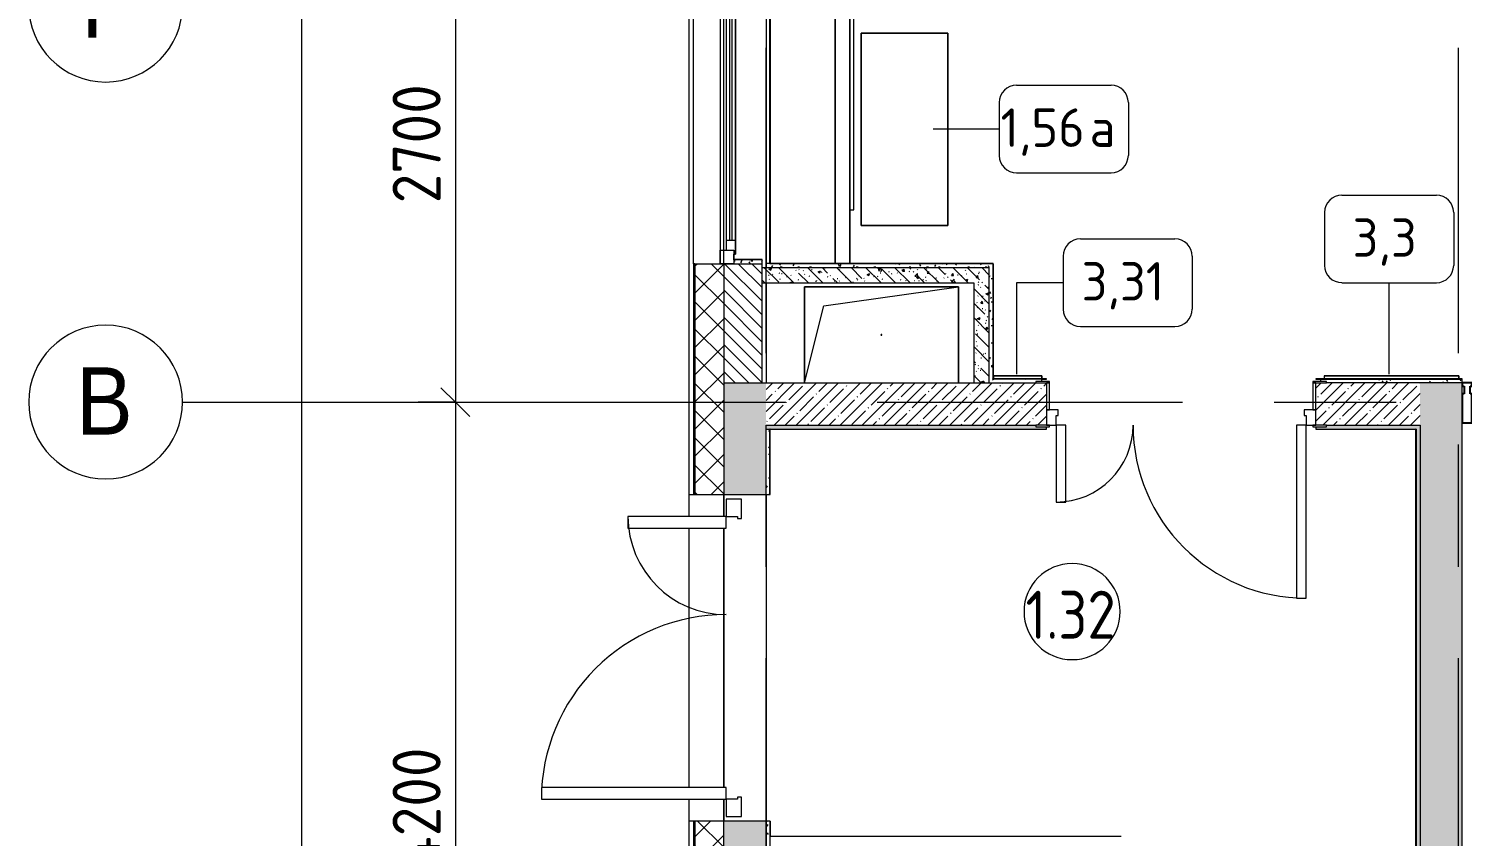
# Model space of a CAD drawing. Header units: millimetres. Extents: x -3724 to 231642, y -8553 to 29017.
# Drawn here: x -3724 to 3730, y 5541 to 9743 of the extents above; entities that cross this region are included whole.
import ezdxf

# ---------------------------------------------------------------- set-up
doc = ezdxf.new("R2010")
doc.units = ezdxf.units.MM
doc.linetypes.add('Осевая', pattern=[3175, 635, -476.25, 1587.5, -476.25])
for name, color, linetype, lineweight in [('A-ANNO-DIMS', 7, 'Continuous', 9), ('A-ANNO-DIMS-100', 7, 'Continuous', 9), ('A-AREA-IDEN', 7, 'Continuous', 9), ('A-GENM', 7, 'Continuous', 9), ('A-GLAZ', 7, 'Continuous', 9), ('A-GLAZ-1', 7, 'Continuous', 13), ('A-GLAZ-CWMG', 7, 'Continuous', 9), ('A-GLAZ-CWMG-1', 7, 'Continuous', 25), ('A-WALL', 7, 'Continuous', 9), ('I-FURN-IDEN', 7, 'Continuous', 9), ('I-WALL', 7, 'Continuous', 9), ('Знаки', 7, 'Continuous', 9), ('Оси', 7, 'Continuous', 9), ('Оси-1', 7, 'Continuous', 20), ('Оси-2', 7, 'Осевая', 9)]:
    doc.layers.add(name, color=color, linetype=linetype, lineweight=lineweight)
for name, color, linetype, lineweight, true_color in [('A-DOOR-1', 7, 'Continuous', 9, 0xc0c0c0), ('A-DOOR-FRAM-1', 7, 'Continuous', 9, 0xc0c0c0), ('A-WALL-1', 9, 'Continuous', 9, 0x808080), ('A-WALL-FNSH-1', 9, 'Continuous', 9, 0x808080), ('I-FURN-1', 9, 'Continuous', 9, 0x808080)]:
    doc.layers.add(name, color=color, linetype=linetype, lineweight=lineweight, true_color=true_color)
doc.styles.add('Arial', font='arial.ttf', dxfattribs={"width": 0.9, "height": 350})
doc.styles.add('GOST Common', font='GOST_Common.ttf', dxfattribs={"height": 200})
doc.styles.add('GOST Common_1', font='GOST_Common.ttf', dxfattribs={"width": 0.9, "height": 250})
doc.styles.add('ISOCPEUR', font='isocpeur.ttf', dxfattribs={"width": 0.9, "height": 250})
doc.dimstyles.new('ISO-2_5_0_9К_БОЛЬШОЙ', dxfattribs={"dimscale": 304.8, "dimtxt": 248.995294, "dimasz": 0.492126, "dimexe": 0.393701, "dimexo": 0.984252, "dimgap": 0, "dimtad": 1, "dimdec": 0, "dimrnd": 10, "dimzin": 0, "dimdsep": 46, "dimtxsty": 'ISOCPEUR', "dimblk1": 'OBLIQUE', "dimblk2": 'OBLIQUE', "dimsah": 1, "dimcen": 0.09, "dimdle": 0.393701, "dimazin": 0, "dimtfac": 1, "dimtdec": 4, "dimtix": 1, "dimtmove": 0, "dimatfit": 3, "dimfxl": 1, "dimtvp": 1, "dimtolj": 1, "dimtzin": 0, "dimarcsym": 2})
doc.dimstyles.new('ISO-2_5_0_9К_БОЛЬШОЙ_1', dxfattribs={"dimscale": 304.8, "dimtxt": 248.995294, "dimasz": 0.492126, "dimexe": 0.393701, "dimexo": 0.984252, "dimgap": 0, "dimtad": 1, "dimdec": 0, "dimrnd": 10, "dimzin": 0, "dimdsep": 46, "dimtxsty": 'ISOCPEUR', "dimblk1": 'OBLIQUE', "dimblk2": 'OBLIQUE', "dimsah": 1, "dimcen": 0.09, "dimdle": 0.393701, "dimazin": 0, "dimtfac": 1, "dimtdec": 4, "dimtix": 1, "dimtmove": 2, "dimatfit": 3, "dimfxl": 1, "dimtvp": 1, "dimtolj": 1, "dimtzin": 0, "dimarcsym": 2})
pattern_1 = [(45, (0, 0), (-57.0246, 57.0246), []), (45, (57.025, 0), (-57.0246, 57.0246), [100.806, -20.161, 3.353, -16.808])]
pattern_2 = [(135, (0, 0), (-75.4342, -75.4342), [106.68, -17.78, 3.556, -17.78]), (135, (0, 75.39), (-75.4342, -75.4342), []), (50, (0, 0), (127.5292, -11.1576), [13.335, -146.685]), (355, (0, 0), (-24.6697, 133.74), [10.668, -117.348]), (100.451, (10.63, -0.93), (102.8597, 122.5818), [11.333, -124.663]), (46.184, (0, 35.56), (189.7552, -29.4304), [20.002, -220.027]), (96.636, (15.81, 33.1), (166.182, 173.1996), [17, -186.995]), (351.184, (0, 35.56), (166.184, 173.1976), [16.002, -176.022]), (21, (17.78, 26.67), (106.1303, -71.586), [13.335, -146.685]), (326, (17.78, 26.67), (43.2619, 128.9318), [10.668, -117.348]), (71.451, (26.62, 20.7), (149.392, 57.345), [11.333, -124.663]), (37.5, (0, 0), (2.16223, 59.18836), [3.353, -112.573, 3.353, -115.773, -117.793]), (37.5, (0, 0), (2.16223, 59.18836), [-235.052, 3.353, -114.44]), (7.5, (0, 0), (46.77386, 70.12615), [3.353, -64.567, 3.353, -109.906, -44.894]), (7.5, (0, 0), (46.77386, 70.12615), [-181.178, 3.353, -41.542]), (327.5, (-39.65, 0), (94.91367, -4.0101), [3.353, -41.097, 3.353, -135.331, -184.023]), (327.5, (-39.65, 0), (94.91367, -4.0101), [-183.134, 3.353, -180.67]), (317.5, (-57.43, 0), (103.6906, 17.7988), [3.353, -54.432, 3.353, -88.748, -130.683]), (317.5, (-57.43, 0), (103.6906, 17.7988), [-149.885, 3.353, -127.33])]
pattern_3 = [(0, (0, 0), (121.92, 30.48), [10.058, -81.382, 10.058, -81.382, -487.68]), (0, (0, 0), (121.92, 30.48), [-182.88, 10.058, -172.822, 10.058, -81.382, -213.36]), (0, (0, 0), (121.92, 30.48), [-457.2, 10.058, -50.902, 10.058, -142.342]), (120, (45.72, 15.24), (-87.356454, 90.34582), [10.058, -81.382, 10.058, -81.382, -487.68]), (120, (45.72, 15.24), (-87.356454, 90.34582), [-182.88, 10.058, -172.822, 10.058, -81.382, -213.36]), (120, (45.72, 15.24), (-87.356454, 90.34582), [-457.2, 10.058, -50.902, 10.058, -142.342]), (240, (60.96, 76.2), (-34.563546, -120.82582), [10.058, -81.382, 10.058, -81.382, -487.68]), (240, (60.96, 76.2), (-34.563546, -120.82582), [-182.88, 10.058, -172.822, 10.058, -81.382, -213.36]), (240, (60.96, 76.2), (-34.563546, -120.82582), [-457.2, 10.058, -50.902, 10.058, -142.342])]

# ---------------------------------------------------------------- blocks, each defined once
blk = doc.blocks.new('120_Окно_СКБ_2Ст - 120_Окно_СКБ_2Ст 2300х2500 _мал створка справа_-22272277-План расстановки мебели и оборудования 1 этажа в осях 1-12')
at = {"layer": 'A-GLAZ'}
for p, q in [((1150, -57), (-1150, -57)), ((-1130, -127), (-1100, -127)), ((-1030, -107), (200, -107)), ((200, -117), (-1030, -117)), ((270, -127), (299.2, -127)), ((370, -107), (1030, -107)), ((1030, -117), (370, -117)), ((1100, -127), (1130, -127))]:
    blk.add_line(p, q, dxfattribs=at)
at = {"layer": 'A-GLAZ-1'}
for p, q in [((-1150, -127), (-1150, -57)), ((-1150, -57), (-1080, -57)), ((-1080, -57), (-1080, -127)), ((250, -127), (250, -57)), ((250, -57), (320, -57)), ((320, -57), (320, -127)), ((1080, -127), (1080, -57)), ((1080, -57), (1150, -57)), ((1150, -57), (1150, -127)), ((-1080, -127), (-1150, -127)), ((-1080, -127), (-1100, -127)), ((-1100, -127), (-1100, -137)), ((-1100, -137), (270, -137)), ((270, -137), (-1100, -137)), ((250, -87), (-1080, -87)), ((-1080, -87), (-1080, -127)), ((-1030, -137), (-1030, -87)), ((200, -137), (200, -87)), ((250, -127), (250, -87)), ((320, -127), (250, -127)), ((270, -127), (250, -127)), ((270, -137), (270, -127)), ((320, -127), (300, -127)), ((300, -127), (300, -137)), ((300, -137), (1100, -137)), ((1100, -137), (300, -137)), ((1080, -87), (320, -87)), ((320, -87), (320, -127)), ((370, -137), (370, -87)), ((1030, -137), (1030, -87)), ((1080, -127), (1080, -87)), ((1150, -127), (1080, -127)), ((1100, -127), (1080, -127)), ((1100, -137), (1100, -127))]:
    blk.add_line(p, q, dxfattribs=at)
blk = doc.blocks.new('110_Дверь_СКБ_2Ст - Д-1 Лестничная клетка EIS60-24280000-План расстановки мебели и оборудования 1 этажа в осях 1-12')
at = {"layer": 'A-DOOR-1'}
for p, q in [((-637.5, 1010), (-637.5, 110)), ((-587.5, 1010), (-637.5, 1010)), ((-587.5, 110), (-587.5, 1010)), ((662.5, 510), (612.5, 510)), ((612.5, 510), (612.5, 110)), ((662.5, 110), (662.5, 510)), ((-637.5, 110), (-587.5, 110)), ((612.5, 110), (662.5, 110))]:
    blk.add_line(p, q, dxfattribs=at)
for centre, radius, start, end in [((-637.5, 110), 900, 0, 90), ((662.5, 110), 400, 90, 180)]:
    blk.add_arc(centre, radius, start, end, dxfattribs=at)
at = {"layer": 'A-DOOR-FRAM-1'}
for p, q in [((-672.5, 118), (-742.5, 118)), ((-742.5, 118), (-742.5, 110)), ((-742.5, 110), (-672.5, 110)), ((-637.5, 110), (-687.5, 110)), ((-687.5, 110), (-687.5, 30)), ((-672.5, 110), (-672.5, 118)), ((-637.5, 60), (-637.5, 110)), ((662.5, 110), (662.5, 60)), ((712.5, 110), (662.5, 110)), ((767.5, 118), (697.5, 118)), ((697.5, 118), (697.5, 110)), ((697.5, 110), (767.5, 110)), ((712.5, 30), (712.5, 110)), ((767.5, 110), (767.5, 118)), ((-687.5, 30), (-627.5, 30)), ((-672.5, 30), (-687.5, 30)), ((-687.5, 30), (-687.5, -110)), ((-672.5, -110), (-672.5, 30)), ((-627.5, 60), (-637.5, 60)), ((-627.5, 30), (-627.5, 60)), ((662.5, 60), (652.5, 60)), ((652.5, 60), (652.5, 30)), ((652.5, 30), (712.5, 30)), ((712.5, 30), (697.5, 30)), ((697.5, 30), (697.5, -110)), ((712.5, -110), (712.5, 30)), ((-672.5, -110), (-742.5, -110)), ((-742.5, -110), (-742.5, -118)), ((-742.5, -118), (-672.5, -118)), ((-687.5, -110), (-672.5, -110)), ((-672.5, -118), (-672.5, -110)), ((697.5, -110), (712.5, -110)), ((767.5, -110), (697.5, -110)), ((697.5, -110), (697.5, -118)), ((697.5, -118), (767.5, -118)), ((767.5, -118), (767.5, -110))]:
    blk.add_line(p, q, dxfattribs=at)
blk = doc.blocks.new('110_Дверь_СКБ_2Ст_Наружная - ДН-1_л__ Двухстворчатая 1350 х3200 _ЛК_ в свету с верхним остеклением 2-22796854-План расстановки мебели и оборудования 1 этажа в осях 1-12')
at = {"layer": 'A-DOOR-1'}
for p, q in [((-715.5, 869), (-715.5, -91)), ((-655.5, 869), (-715.5, 869)), ((-655.5, -91), (-655.5, 869)), ((754.5, 419), (694.5, 419)), ((694.5, 419), (694.5, -91)), ((754.5, -91), (754.5, 419)), ((-715.5, -91), (-655.5, -91)), ((694.5, -91), (754.5, -91))]:
    blk.add_line(p, q, dxfattribs=at)
for centre, radius, start, end in [((-715.5, -91), 960, 0, 90), ((754.5, -91), 510, 90, 180)]:
    blk.add_arc(centre, radius, start, end, dxfattribs=at)
at = {"layer": 'A-DOOR-FRAM-1'}
for p, q in [((-715.5, -91), (-805.5, -91)), ((-805.5, -91), (-805.5, -171)), ((-715.5, -151), (-715.5, -91)), ((754.5, -91), (754.5, -151)), ((844.5, -91), (754.5, -91)), ((844.5, -171), (844.5, -91)), ((-805.5, -171), (-705.5, -171)), ((-705.5, -151), (-715.5, -151)), ((-705.5, -171), (-705.5, -151)), ((754.5, -151), (744.5, -151)), ((744.5, -151), (744.5, -171)), ((744.5, -171), (844.5, -171))]:
    blk.add_line(p, q, dxfattribs=at)
blk = doc.blocks.new('Прямоугольный импост - Импост структурный с накладкой - 190мм-31924846-План расстановки мебели и оборудования 1 этажа в осях 1-12')
at = {"layer": 'A-GLAZ-CWMG-1'}
for p, q in [((-50, 0), (-50, 17)), ((-50, 17), (0, 17)), ((-40, 0), (-50, 0)), ((-40, -40), (-40, 0)), ((0, 0), (-10, 0)), ((-10, 0), (-10, -40)), ((0, 17), (0, 0)), ((-50, -190), (-50, -40)), ((-50, -40), (-40, -40)), ((-10, -40), (0, -40)), ((0, -40), (0, -190)), ((0, -190), (-50, -190))]:
    blk.add_line(p, q, dxfattribs=at)
blk = doc.blocks.new('GM_Отверстие прямоугольное _в плите_ - Отверстие-21979368-План расстановки мебели и оборудования 1 этажа в осях 1-12')
at = {"layer": 'A-GENM'}
for p, q in [((-400, -250), (-400, 250)), ((-400, 250), (400, 250)), ((400, 250), (-400, 250)), ((-400, 250), (-400, -250)), ((-300, 150), (400, 250)), ((400, 250), (400, -250)), ((400, -250), (400, 250)), ((-400, -250), (-300, 150))]:
    blk.add_line(p, q, dxfattribs=at)
for start, end in [(360, 180), (180, 360)]:
    blk.add_arc((0, 0), 2.5, start, end, dxfattribs=at)
blk = doc.blocks.new('Зеркало h_3300 - Почтовые ящики с дверцей 2-30644200-План расстановки мебели и оборудования 1 этажа в осях 1-12')
at = {"layer": 'I-FURN-1'}
for p, q in [((350, 126.3), (-350, 126.3)), ((-350, 126.3), (350, 126.3)), ((-350, 126.3), (-350, 109.3)), ((-350, 126.3), (-350, 110)), ((350, 109.3), (-350, 109.3)), ((350, 109.3), (350, 126.3)), ((350, 126.3), (350, 110))]:
    blk.add_line(p, q, dxfattribs=at)
blk = doc.blocks.new('Зеркало h_3300 250мм - Почтовые ящики с дверцей 2-30647200-План расстановки мебели и оборудования 1 этажа в осях 1-12')
at = {"layer": 'I-FURN-1'}
for p, q in [((125, 126.3), (-125, 126.3)), ((-125, 126.3), (125, 126.3)), ((-125, 126.3), (-125, 109.3)), ((-125, 126.3), (-125, 110)), ((125, 109.3), (-125, 109.3)), ((125, 109.3), (125, 126.3)), ((125, 126.3), (125, 110))]:
    blk.add_line(p, q, dxfattribs=at)
blk = doc.blocks.new('Съемный металлический экран с перфорацией - E1-31419150-План расстановки мебели и оборудования 1 этажа в осях 1-12')
at = {"layer": 'Знаки'}
h = blk.add_hatch(dxfattribs=at)
h.set_pattern_fill('FP_105', color=256, style=0, pattern_type=2)
h.set_pattern_definition([(270, (-8799.5, 547.406), (50.8, 3e-15), [13.612, -74.376]), (330, (-8792.694, 522.006), (25.4, 43.9941), [13.612, -74.376]), (30, (-8767.294, 515.2), (-25.4, 43.9941), [13.612, -74.376]), (300, (-8799.5, 533.79), (101.59984, -9e-05), [13.612, -87.988]), (300, (-8755.51, 559.19), (101.59984, -9e-05), [13.612, -87.988]), (60, (-8799.5, 547.41), (-50.79984, 87.9881), [13.612, -87.988]), (60, (-8755.51, 522.01), (-50.79984, 87.9881), [13.612, -87.988]), (0, (-8780.91, 515.2), (50.8, 87.988), [13.612, -87.988]), (0, (-8780.91, 566), (50.8, 87.988), [13.612, -87.988])])
h.paths.add_polyline_path([(0, 0), (1800, 0), (1800, 20), (0, 20)])
for p, q in [((1800, 20), (0, 20)), ((0, 20), (0, 0)), ((0, 0), (1800, 0)), ((1800, 0), (1800, 20))]:
    blk.add_line(p, q, dxfattribs=at)
blk = doc.blocks.new('Зашивка приборов отопления14 - Зашивка приборов отопления-33280456-План расстановки мебели и оборудования 1 этажа в осях 1-12')
at = {"layer": 'A-WALL'}
for p, q in [((37471.9, 23439), (35392.9, 23439)), ((35392.5, 23079), (37471.9, 23079)), ((37471.9, 23079), (35392.5, 23079)), ((35391.9, 23004), (37471.9, 23004))]:
    blk.add_line(p, q, dxfattribs=at)
blk = doc.blocks.new('Ось сетки - D8-29747960-План расстановки мебели и оборудования 1 этажа в осях 1-12')
at = {"layer": 'Оси-1'}
for start, end in [(360, 180), (180, 360)]:
    blk.add_arc((0, 0), 4, start, end, dxfattribs=at)
blk = doc.blocks.new('DIMBLOCK21-План расстановки мебели и оборудования 1 этажа в осях 1-12')
at = {"layer": 'A-ANNO-DIMS-100', "lineweight": 20}
for p, q in [((-1505.2, 10500), (-1580.2, 10575)), ((-1505.2, 10500), (-1430.2, 10425)), ((-1505.2, 7800), (-1580.2, 7875)), ((-1505.2, 7800), (-1430.2, 7725))]:
    blk.add_line(p, q, dxfattribs=at)
at = {"layer": 'A-ANNO-DIMS-100'}
for p, q in [((-1286, 10500), (-1625.2, 10500)), ((-1505.2, 10500), (-1505.2, 7800)), ((-1505.2, 10500), (-1286, 10500)), ((-1699.2, 7800), (-1385.2, 7800)), ((-1505.2, 7800), (-1699.2, 7800))]:
    blk.add_line(p, q, dxfattribs=at)
at = {"layer": 'A-ANNO-DIMS-100', "color": 0, "insert": (-1831.9, 8834), "char_height": 250, "width": 758.478, "attachment_point": 1, "rotation": 90, "line_spacing_factor": 1.149209, "style": 'ISOCPEUR'}
blk.add_mtext('2700', dxfattribs=at)
blk = doc.blocks.new('_Oblique')
at = {"color": 0, "linetype": 'ByBlock', "lineweight": -2}
blk.add_line((-0.5, -0.5), (0.5, 0.5), dxfattribs=at)
blk = doc.blocks.new('DIMBLOCK22-План расстановки мебели и оборудования 1 этажа в осях 1-12')
at = {"layer": 'A-ANNO-DIMS-100', "lineweight": 20}
for p, q in [((-1505.2, 7800), (-1580.2, 7875)), ((-1505.2, 7800), (-1430.2, 7725)), ((-1505.2, 3600), (-1580.2, 3675)), ((-1505.2, 3600), (-1430.2, 3525))]:
    blk.add_line(p, q, dxfattribs=at)
at = {"layer": 'A-ANNO-DIMS-100'}
for p, q in [((-1699.2, 7800), (-1385.2, 7800)), ((-1505.2, 7800), (-1699.2, 7800)), ((-1505.2, 7800), (-1505.2, 3600)), ((-1699.2, 3600), (-1385.2, 3600)), ((-1505.2, 3600), (-1699.2, 3600))]:
    blk.add_line(p, q, dxfattribs=at)
at = {"layer": 'A-ANNO-DIMS-100', "color": 0, "insert": (-1831.9, 5372), "char_height": 250, "width": 787.208, "attachment_point": 1, "rotation": 90, "line_spacing_factor": 1.149209, "style": 'ISOCPEUR'}
blk.add_mtext('4200', dxfattribs=at)
blk = doc.blocks.new('DIMBLOCK24-План расстановки мебели и оборудования 1 этажа в осях 1-12')
at = {"layer": 'A-ANNO-DIMS-100', "lineweight": 20}
for p, q in [((-2305.2, 27000), (-2380.2, 27075)), ((-2305.2, 27000), (-2230.2, 26925)), ((-2305.2, 0), (-2380.2, 75)), ((-2305.2, 0), (-2230.2, -75))]:
    blk.add_line(p, q, dxfattribs=at)
at = {"layer": 'A-ANNO-DIMS-100'}
for p, q in [((-2305.2, 27120), (-2305.2, -120)), ((-2499.2, 27000), (-2185.2, 27000)), ((-2305.2, 27000), (-2499.2, 27000)), ((-2499.2, 0), (-2185.2, 0)), ((-2305.2, 0), (-2499.2, 0))]:
    blk.add_line(p, q, dxfattribs=at)
at = {"layer": 'A-ANNO-DIMS-100', "color": 0, "insert": (-2631.9, 13572), "char_height": 250, "width": 948.097, "attachment_point": 1, "rotation": 90, "line_spacing_factor": 1.149209, "style": 'ISOCPEUR'}
blk.add_mtext('27000', dxfattribs=at)
blk = doc.blocks.new('Марка_Помещения - Номер-25198446-План расстановки мебели и оборудования 1 этажа в осях 1-12')
at = {"layer": 'A-AREA-IDEN'}
for start, end in [(360, 180), (180, 360)]:
    blk.add_arc((0, 0), 2.5, start, end, dxfattribs=at)
blk = doc.blocks.new('Марка_Мебель - В прямоуг_Balcon_Марка-25523697-План расстановки мебели и оборудования 1 этажа в осях 1-12')
at = {"layer": 'I-FURN-IDEN'}
for p, q in [((-2.455, 2.278), (2.455, 2.278)), ((-3.355, 1.378), (-3.355, -1.384)), ((3.355, 1.378), (3.355, -1.378)), ((-2.461, -2.278), (2.455, -2.278))]:
    blk.add_line(p, q, dxfattribs=at)
for centre, radius, start, end in [((-2.455, 1.378), 0.9, 90, 180), ((2.455, 1.378), 0.9, 0, 90), ((-2.461, -1.384), 0.893, 180, 270), ((2.455, -1.378), 0.9, 270, 0)]:
    blk.add_arc(centre, radius, start, end, dxfattribs=at)

msp = doc.modelspace()

# ---------------------------------------------------------------- hatches: boundary and pattern name
at = {"layer": 'A-WALL'}
h = msp.add_hatch(dxfattribs=at)
h.set_pattern_fill('FP_6', color=256, style=0, pattern_type=2)
h.set_pattern_definition([(45, (0, 0), (-70.7107, 70.7107), []), (135, (0, 0), (-70.7107, -70.7107), [])])
h.paths.add_polyline_path([(-260, -100), (-110, -100), (-110, 3670), (-260, 3670), (-260, 120)])
h.paths.add_polyline_path([(-138, 5220), (-110, 5220), (-110, 5620), (-260, 5620), (-260, 5220), (-218, 5220)])
h.paths.add_polyline_path([(-110, 7320), (-110, 8520), (-260, 8520), (-260, 7320), (-124.5, 7320)])
h.paths.add_polyline_path([(-260, 10820), (-110, 10820), (-110, 12220), (-260, 12220), (-260, 12198)])
h.paths.add_polyline_path([(-110, 13120), (-110.6, 15350), (-260, 15350), (-260, 13120), (-124.5, 13120)])
h = msp.add_hatch(dxfattribs=at)
h.set_pattern_fill('FP_29', color=256, style=0, pattern_type=2)
h.set_pattern_definition([(135, (0, 0), (-35.35534, -35.35534), [])])
h.paths.add_polyline_path([(-110, 7900), (90, 7900), (90, 8520), (-110, 8520), (-110, 8186.2)])
h.paths.add_polyline_path([(90, 10820), (90, 10900), (-110, 10900), (-110, 10820)])
h.paths.add_polyline_path([(-110, 11400), (90, 11400), (90, 12220), (-110, 12220), (-110, 12198)])
h.paths.add_polyline_path([(90, 13120), (90, 14700), (-110, 14700), (-110, 13120), (2.1, 13120)])
at = {"layer": 'I-WALL'}
h = msp.add_hatch(dxfattribs=at)
h.set_pattern_fill('FP_103', color=256, style=0, pattern_type=2)
h.set_pattern_definition(pattern_3)
h.paths.add_polyline_path([(110, 8500), (130, 8500), (130, 8521), (110, 8521)])
h.paths.add_polyline_path([(122.5, 10857.5), (130, 10880), (129.5, 10900), (110, 10900), (110, 10880), (122.5, 10880), (122.5, 10860.8)])
h = msp.add_hatch(dxfattribs=at)
h.set_pattern_fill('FP_103', color=256, style=0, pattern_type=2)
h.set_pattern_definition(pattern_3)
h.paths.add_polyline_path([(-48, 8520), (90, 8520), (90, 8540), (-58, 8540), (-58, 8520)])
h = msp.add_hatch(dxfattribs=at)
h.set_pattern_fill('FP_41', color=256, style=0, pattern_type=2)
h.set_pattern_definition(pattern_2)
h.paths.add_polyline_path([(344.3, 8420), (1190, 8420), (1190, 8500), (90, 8500), (90, 8420), (188, 8420)])
h = msp.add_hatch(dxfattribs=at)
h.set_pattern_fill('FP_103', color=256, style=0, pattern_type=2)
h.set_pattern_definition(pattern_3)
h.paths.add_polyline_path([(130, 8500), (1270, 8500), (1270, 8520), (130, 8520)])
h = msp.add_hatch(dxfattribs=at)
h.set_pattern_fill('FP_41', color=256, style=0, pattern_type=2)
h.set_pattern_definition(pattern_2)
h.paths.add_polyline_path([(1190, 7900), (1270, 7900), (1270, 8500), (1190, 8500), (1190, 7959)])
h = msp.add_hatch(dxfattribs=at)
h.set_pattern_fill('FP_103', color=256, style=0, pattern_type=2)
h.set_pattern_definition(pattern_3)
h.paths.add_polyline_path([(1270, 7920), (1290, 7921), (1290, 8520), (1270, 8520), (1270, 7921)])
h = msp.add_hatch(dxfattribs=at)
h.set_pattern_fill('FP_103', color=256, style=0, pattern_type=2)
h.set_pattern_definition(pattern_3)
h.paths.add_polyline_path([(3730, 7900), (3730, 7920), (2993.2, 7920), (2993.2, 7908), (3023.2, 7908), (3023.2, 7900), (3712, 7900)])
h.paths.add_polyline_path([(1513.2, 7900), (1513.2, 7908), (1543.2, 7908), (1543.2, 7919.3), (1270, 7920), (1270, 7900), (1293.2, 7900)])
h = msp.add_hatch(dxfattribs=at)
h.set_pattern_fill('FP_1', color=256, style=0, pattern_type=2)
h.set_pattern_definition(pattern_1)
h.paths.add_polyline_path([(110, -100), (110, 3670), (-110, 3670), (-110, -100)])
h.paths.add_polyline_path([(110, 5220), (110, 5620), (-110, 5620), (-110, 5220)])
h.paths.add_polyline_path([(-110, 7320), (110, 7320), (110, 7900), (-110, 7900), (-110, 7680)])
h = msp.add_hatch(dxfattribs=at)
h.set_pattern_fill('FP_1', color=256, style=0, pattern_type=2)
h.set_pattern_definition(pattern_1)
h.paths.add_polyline_path([(2968.2, 7680), (3510, 7680), (3510, 7900), (2968.2, 7900), (2968.2, 7730)])
h.paths.add_polyline_path([(1568.2, 7680), (1568.2, 7900), (110, 7900), (110, 7680), (1513.2, 7680)])
h = msp.add_hatch(dxfattribs=at)
h.set_pattern_fill('FP_1', color=256, style=0, pattern_type=2)
h.set_pattern_definition(pattern_1)
h.paths.add_polyline_path([(3625.8, 120), (3730, 120), (3730, 7900), (3510, 7900), (3510, 120)])
h = msp.add_hatch(dxfattribs=at)
h.set_pattern_fill('FP_103', color=256, style=0, pattern_type=2)
h.set_pattern_definition(pattern_3)
h.paths.add_polyline_path([(2988.2, 7660), (3490, 7660), (3490, 7680), (3023.2, 7680), (3023.2, 7672), (2968.2, 7672), (2968.2, 7660)])
h.paths.add_polyline_path([(111.8, 7660), (1568.2, 7660), (1568.2, 7672), (1513.2, 7672), (1513.2, 7680), (110, 7680), (110, 7660)])
h = msp.add_hatch(dxfattribs=at)
h.set_pattern_fill('FP_103', color=256, style=0, pattern_type=2)
h.set_pattern_definition(pattern_3)
h.paths.add_polyline_path([(3490, 140), (3510, 140), (3510, 7680), (3490, 7680), (3490, 141)])
h = msp.add_hatch(dxfattribs=at)
h.set_pattern_fill('FP_103', color=256, style=0, pattern_type=2)
h.set_pattern_definition(pattern_3)
h.paths.add_polyline_path([(110, 5540), (130, 5541), (130, 5620), (110, 5620)])
h.paths.add_polyline_path([(130, 7320), (130, 7660), (110, 7660), (110, 7320)])

# ---------------------------------------------------------------- linework, layer by layer
at = {"layer": 'A-WALL'}
for p, q in [((-290, 7205), (-290, 15380)), ((-268, 8520), (-268, 10820)), ((-263, 8520), (-263, 7320)), ((-260, 8520), (-260, 7320)), ((-110, 8520), (-110, 7320)), ((130, 8521), (130, 8520)), ((1290, 8520), (1290, 7920)), ((1543.2, 7920), (1290, 7920)), ((-110, 7900), (90, 7900)), ((110, 7680), (1513.2, 7680)), ((3023.2, 7680), (3510, 7680)), ((110, 7660), (1568.2, 7660)), ((130, 7320), (130, 7660)), ((2968.2, 7660), (3490, 7660)), ((-290, 7320), (-268, 7320)), ((-110, 7320), (-110, 7205)), ((-290, 5795), (-290, 7145)), ((-110, 7145), (-110, 5795)), ((-290, 5105), (-290, 5735)), ((-110, 5735), (-110, 5620)), ((-268, 5620), (-290, 5620)), ((-263, 5620), (-263, 5220)), ((-260, 5620), (-260, 5220)), ((-110, 5220), (-110, 5620))]:
    msp.add_line(p, q, dxfattribs=at)
at = {"layer": 'A-WALL-1'}
for p, q in [((-260, 8520), (90, 8520)), ((90, 8540), (-58, 8540)), ((-58, 8540), (-58, 8520)), ((90, 7900), (90, 8540)), ((90, 8500), (1270, 8500)), ((130, 8521), (110, 8521)), ((110, 8521), (110, 8500)), ((1290, 8520), (130, 8520)), ((1270, 7900), (1270, 8500)), ((90, 8420), (1190, 8420)), ((1190, 8420), (1190, 7900)), ((1543.2, 7908), (1543.2, 7919.3)), ((2993.2, 7920), (2993.2, 7908)), ((3730, -100), (3730, 7920)), ((90, 7900), (1513.2, 7900)), ((3730, 7900), (3023.2, 7900)), ((110, 7320), (110, 7680)), ((3510, 7680), (3510, 120)), ((1568.2, 7660), (1568.2, 7672)), ((2968.2, 7672), (2968.2, 7660)), ((3490, 7660), (3490, 141)), ((-260, 7320), (130, 7320)), ((130, 5620), (-260, 5620)), ((110, 5620), (110, 5220))]:
    msp.add_line(p, q, dxfattribs=at)
at = {"layer": 'A-WALL-FNSH-1'}
for p, q in [((-260, 8520), (-268, 8520)), ((-268, 8520), (-268, 7320)), ((90, 8541), (-58, 8541)), ((-58, 8541), (-58, 8540)), ((90, 8540), (90, 8541)), ((1291, 8521), (131, 8521)), ((1291, 7921), (1291, 8521)), ((1568.2, 7921), (1291, 7921)), ((1543.2, 7920), (1568.2, 7920)), ((1568.2, 7920), (1568.2, 7921)), ((3730, 7921), (2968.2, 7921)), ((2968.2, 7921), (2968.2, 7920)), ((2968.2, 7920), (3730, 7920)), ((3730, 7920), (3730, 7921)), ((131, 7320), (131, 7659)), ((131, 7659), (1568.2, 7659)), ((1568.2, 7659), (1568.2, 7660)), ((2968.2, 7660), (2968.2, 7659)), ((2968.2, 7659), (3489, 7659)), ((-268, 7320), (-260, 7320)), ((130, 7320), (131, 7320)), ((-260, 5620), (-268, 5620)), ((-268, 5620), (-268, 5220)), ((130, 5620), (130, 5220)), ((131, 5620), (130, 5620)), ((1956, 5541), (130, 5541))]:
    msp.add_line(p, q, dxfattribs=at)
at = {"layer": 'I-FURN-1'}
for p, q in [((1055, 9719), (605, 9719)), ((605, 9719), (605, 8719)), ((605, 8719), (605, 9719)), ((605, 9719), (1055, 9719)), ((1055, 8719), (1055, 9719)), ((1055, 9719), (1055, 8719)), ((605, 8719), (1055, 8719)), ((1055, 8719), (605, 8719))]:
    msp.add_line(p, q, dxfattribs=at)
at = {"layer": 'I-FURN-IDEN'}
for p, q in [((978.5, 9220.7), (1322.6, 9220.7)), ((1414.3, 8421.3), (1654.7, 8421.3)), ((1414.3, 7945.1), (1414.3, 8421.3)), ((3349.5, 7946), (3349.5, 8421.3))]:
    msp.add_line(p, q, dxfattribs=at)
at = {"layer": 'I-WALL'}
for p, q in [((-110, 8520), (-110, 10820)), ((110, 10599), (110, 8521)), ((130, 8521), (130, 10600)), ((131, 10600), (131, 8521)), ((545, 8521), (545, 10600)), ((546, 10600), (546, 8521)), ((131, 8521), (130, 8521)), ((110, 8420), (110, 7900)), ((131, 7659), (130, 7659)), ((3489, 3821.3), (3489, 7660)), ((3489, 7659.5), (3490, 7659.5)), ((3490, 7659), (3489, 7659)), ((-110, 7205), (-110, 7320)), ((110, 7320), (110, 5620)), ((-110, 5795), (-110, 7145)), ((3489, 6025.4), (3490, 6025.4)), ((-110, 5620), (-110, 5735)), ((131, 5620), (131, 5540))]:
    msp.add_line(p, q, dxfattribs=at)
at = {"layer": 'Оси'}
msp.add_line((-2923.7, 7800), (-423.7, 7800), dxfattribs=at)
at = {"layer": 'Оси-2'}
for p, q in [((3710, 593.7), (3710, 24898.1)), ((110, 593.7), (110, 12880)), ((-423.7, 7800), (35770, 7800))]:
    msp.add_line(p, q, dxfattribs=at)

# ---------------------------------------------------------------- block references
at = {"layer": 'A-AREA-IDEN', "xscale": 99.99999999999993, "yscale": 99.99999999999993, "zscale": 99.99999999999993}
msp.add_blockref('Марка_Помещения - Номер-25198446-План расстановки мебели и оборудования 1 этажа в осях 1-12', (1701.1, 6710.1), dxfattribs=at)
at = {"layer": 'A-DOOR-1'}
for name, p, rotation in [('110_Дверь_СКБ_2Ст - Д-1 Лестничная клетка EIS60-24280000-План расстановки мебели и оборудования 1 этажа в осях 1-12', (2280.7, 7790), 180), ('110_Дверь_СКБ_2Ст_Наружная - ДН-1_л__ Двухстворчатая 1350 х3200 _ЛК_ в свету с верхним остеклением 2-22796854-План расстановки мебели и оборудования 1 этажа в осях 1-12', (-189, 6450.5), 89.99999999999991)]:
    msp.add_blockref(name, p, dxfattribs=dict(at, rotation=rotation))
at = {"layer": 'A-GENM'}
msp.add_blockref('GM_Отверстие прямоугольное _в плите_ - Отверстие-21979368-План расстановки мебели и оборудования 1 этажа в осях 1-12', (710, 8150), dxfattribs=at)
at = {"layer": 'A-GLAZ', "rotation": 89.99999999999991}
msp.add_blockref('120_Окно_СКБ_2Ст - 120_Окно_СКБ_2Ст 2300х2500 _мал створка справа_-22272277-План расстановки мебели и оборудования 1 этажа в осях 1-12', (-185, 9670), dxfattribs=at)
at = {"layer": 'A-GLAZ-CWMG', "extrusion": (0, 0, -1)}
msp.add_blockref('Прямоугольный импост - Импост структурный с накладкой - 190мм-31924846-План расстановки мебели и оборудования 1 этажа в осях 1-12', (-3730, 7883), dxfattribs=at)
at = {"layer": 'A-WALL', "rotation": 90.0000000000001}
msp.add_blockref('Зашивка приборов отопления14 - Зашивка приборов отопления-33280456-План расстановки мебели и оборудования 1 этажа в осях 1-12', (23549, -26871.9), dxfattribs=at)
at = {"layer": 'I-FURN-1'}
for name, p in [('Зеркало h_3300 250мм - Почтовые ящики с дверцей 2-30647200-План расстановки мебели и оборудования 1 этажа в осях 1-12', (1418.2, 7810)), ('Зеркало h_3300 - Почтовые ящики с дверцей 2-30644200-План расстановки мебели и оборудования 1 этажа в осях 1-12', (3362, 7810))]:
    msp.add_blockref(name, p, dxfattribs=at)
at = {"layer": 'I-FURN-IDEN', "xscale": 99.99999999999993, "yscale": 99.99999999999993, "zscale": 99.99999999999993}
for p in [(1658.1, 9220.7), (3349.5, 8649), (1990.2, 8421.3)]:
    msp.add_blockref('Марка_Мебель - В прямоуг_Balcon_Марка-25523697-План расстановки мебели и оборудования 1 этажа в осях 1-12', p, dxfattribs=at)
at = {"layer": 'Знаки', "rotation": 90.00000000000001}
msp.add_blockref('Съемный металлический экран с перфорацией - E1-31419150-План расстановки мебели и оборудования 1 этажа в осях 1-12', (566, 8799.5), dxfattribs=at)
at = {"layer": 'Оси-1', "xscale": 99.99999999999993, "yscale": 99.99999999999993, "zscale": 99.99999999999993, "rotation": 269.9999999999994}
for p in [(-3323.7, 9865), (-3323.7, 7800)]:
    msp.add_blockref('Ось сетки - D8-29747960-План расстановки мебели и оборудования 1 этажа в осях 1-12', p, dxfattribs=at)

# ---------------------------------------------------------------- texts
at = {"layer": 'A-AREA-IDEN', "insert": (1459.2, 6818.7), "char_height": 250, "width": 606.076, "attachment_point": 1, "style": 'GOST Common_1'}
msp.add_mtext('1.32', dxfattribs=at)
at = {"layer": 'I-FURN-IDEN', "char_height": 200, "attachment_point": 1, "style": 'GOST Common'}
for s, insert, width in [('1,56', (1329.1, 9327.7), 561.181), ('\\fGOST Common|b0|i0|c204|p34|;а', (1792.1, 9327.7), 200.422), ('3,3', (3159.5, 8756.1), 424.894), ('3,31', (1750.7, 8528.3), 545.147)]:
    msp.add_mtext(s, dxfattribs=dict(at, insert=insert, width=width))
at = {"layer": 'Оси', "char_height": 350, "attachment_point": 1, "style": 'Arial'}
for s, insert, width in [('\\fArial|b0|i0|c204|p34|;\\W.9;Г', (-3449.5, 10046), 295.823), ('\\fArial|b0|i0|c204|p34|;\\W.9;В', (-3476.5, 7981), 360.759)]:
    msp.add_mtext(s, dxfattribs=dict(at, insert=insert, width=width))

# ---------------------------------------------------------------- dimensions: what is measured, and where the dimension line sits
at = {"layer": 'A-ANNO-DIMS'}
dim = msp.add_linear_dim(base=(-2305.2, 0), p1=(-2199.2, 27000), p2=(-2199.2, 0), angle=90, dimstyle='ISO-2_5_0_9К_БОЛЬШОЙ_1', override={"dimpost": '<>', "dimfxl": 26999.999823}, dxfattribs=at)
dim.commit()
dim.dimension.update_dxf_attribs({"geometry": 'DIMBLOCK24-План расстановки мебели и оборудования 1 этажа в осях 1-12', "text_midpoint": (-2465.2, 14046), "dimtype": 160, "text_rotation": 90})
for base, p1, p2, override, picture, middle in [((-1505.2, 7800), (-986, 10500), (-1399.2, 7800), {"dimpost": '<>', "dimfxl": 2731.425746}, 'DIMBLOCK21-План расстановки мебели и оборудования 1 этажа в осях 1-12', (-1630.2, 9150)), ((-1505.2, 3600), (-1399.2, 7800), (-1399.2, 3600), {"dimpost": '<>', "dimfxl": 4200}, 'DIMBLOCK22-План расстановки мебели и оборудования 1 этажа в осях 1-12', (-1630.2, 5700))]:
    dim = msp.add_linear_dim(base=base, p1=p1, p2=p2, angle=90, dimstyle='ISO-2_5_0_9К_БОЛЬШОЙ', override=override, dxfattribs=at)
    dim.commit()
    dim.dimension.update_dxf_attribs({"geometry": picture, "text_midpoint": middle})

doc.saveas('drawing.dxf')
